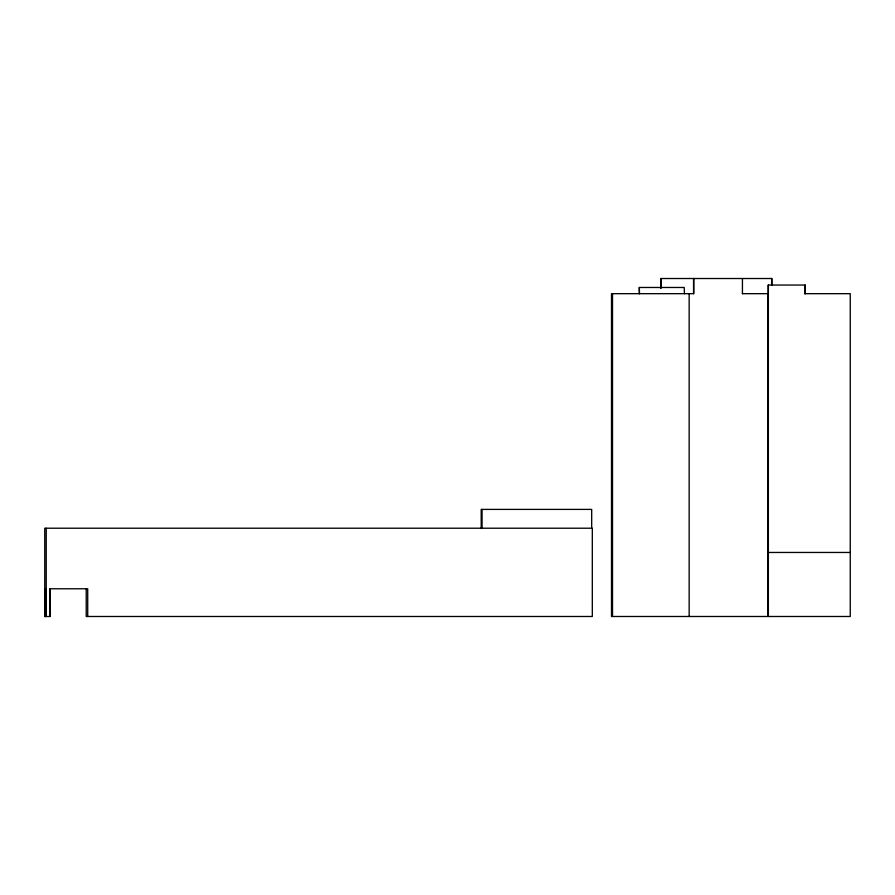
<?xml version="1.0" encoding="UTF-8"?>
<svg xmlns="http://www.w3.org/2000/svg" width="895" height="895" viewBox="0 0 895 895"><rect width="100%" height="100%" fill="white"/><g stroke="black" fill="none" stroke-linecap="round" stroke-linejoin="round"><path stroke-width="1.34" d="M639.321 293.672L639.321 287.474L684.227 287.474L684.406 293.672M742.335 293.672L768.167 293.672L768.167 285.046L805.287 285.046L805.287 293.672M804.482 293.672L850.25 293.672L850.25 616.487L611.498 616.487L611.498 293.672L693.759 293.672L693.759 278.513M768.369 552.461L850.25 552.461M44.761 588.776L46.227 588.776M49.885 616.487L49.885 588.776L87.71 588.776L87.71 616.487M639.321 287.474L639.511 293.672M805.086 285.046L805.086 293.672M771.904 285.404L771.904 278.513L660.812 278.513L660.812 288.156M771.647 278.513L771.647 285.404M768.369 285.046L768.369 616.487M767.765 293.672L767.765 616.487M742.436 278.513L742.436 293.672M693.558 278.513L693.558 293.672M689.161 293.672L689.161 616.487M660.957 278.513L660.957 288.156M612.527 293.672L612.527 616.487M591.684 528.218L591.684 509.4L481.197 509.4L481.197 528.475M482.069 509.4L482.069 528.218M86.222 588.776L86.222 616.487L592.311 616.487L592.311 528.218L44.75 528.218L44.761 616.487L50.064 616.487L49.907 588.776M46.238 528.218L46.227 616.487M46.07 588.776L46.081 616.487M45.645 588.776L45.79 616.487M45.511 588.776L45.5 616.487M45.365 588.776L45.377 616.487M45.086 588.776L45.231 616.487"/></g></svg>
